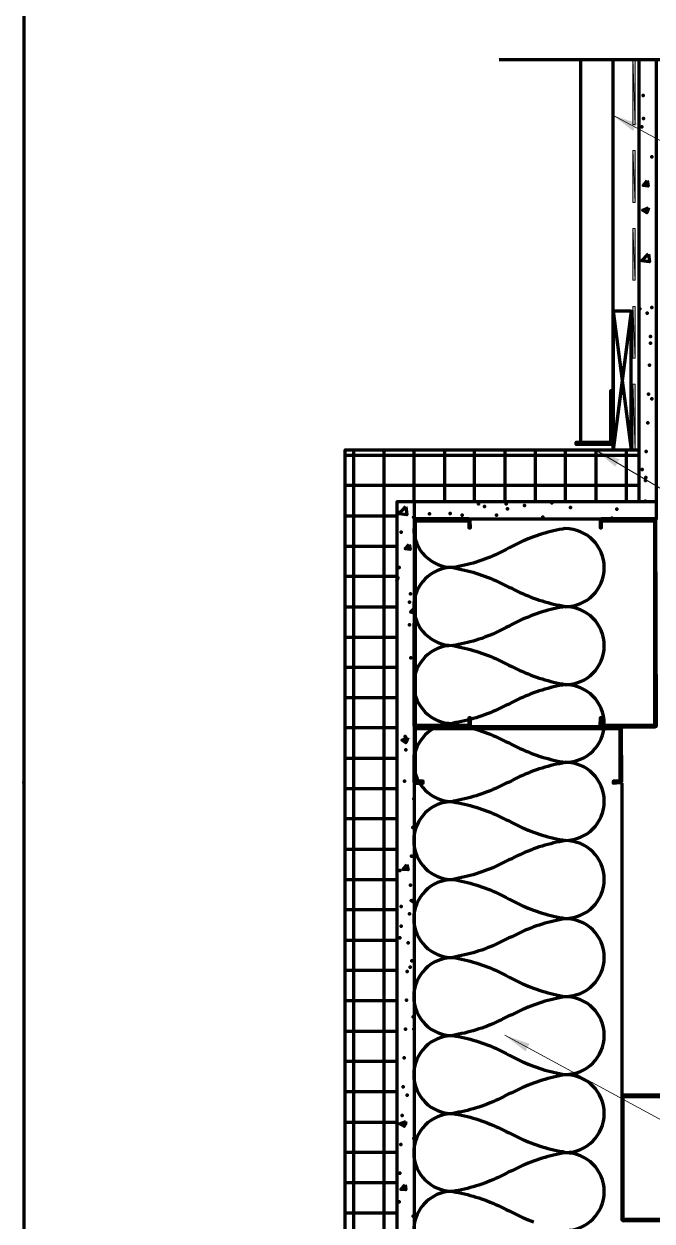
# Model space of a CAD drawing. Extents: x -83.6 to -32.7, y 325.7 to 417.7.
# Drawn here: x -83.61 to -65.46, y 359.05 to 393.61 of the extents above; entities that cross this region are included whole.
import ezdxf

# ---------------------------------------------------------------- set-up
doc = ezdxf.new("R2010")
doc.units = 0
doc.header["$MEASUREMENT"] = 0
doc.layers.add('_notes', color=7, linetype='Continuous')
for name, color, linetype, lineweight in [('Dt-Line 1', 9, 'Continuous', 0), ('Dt-Line 2', 6, 'Continuous', 9), ('Dt-Line 3', 7, 'Continuous', 15), ('Dt-Line 4', 1, 'Continuous', 25), ('Dt-Line 5', 54, 'Continuous', 50), ('Dt-Text', 121, 'Continuous', 20)]:
    doc.layers.add(name, color=color, linetype=linetype, lineweight=lineweight)
doc.styles.get("Standard").update_dxf_attribs({"font": 'Arial.ttf'})
doc.dimstyles.new('1 & 1 Half', dxfattribs={"dimtxt": 0.75, "dimasz": 0.75, "dimexe": 1, "dimexo": 0.375, "dimgap": 0.5, "dimtad": 1, "dimdec": 4, "dimzin": 3, "dimdsep": 46, "dimlunit": 4, "dimtxsty": 'Standard', "dimblk": 'ARCHTICK', "dimcen": 0.09375, "dimdle": 1, "dimclrd": 253, "dimclre": 253, "dimclrt": 256, "dimadec": 0, "dimazin": 0, "dimtfac": 0.6, "dimtdec": 4, "dimtix": 1, "dimtmove": 2, "dimatfit": 0, "dimfxl": 1, "dimfrac": 1, "dimtolj": 1, "dimtzin": 0, "dimlwd": 9, "dimlwe": 9, "dimarcsym": 0})

# ---------------------------------------------------------------- blocks, each defined once
blk = doc.blocks.new('_ArchTick')
at = {"color": 0, "linetype": 'ByBlock', "const_width": 0.15}
blk.add_lwpolyline([(-0.5, -0.5), (0.5, 0.5)], dxfattribs=at)

msp = doc.modelspace()

# ---------------------------------------------------------------- hatches: boundary and pattern name
at = {"layer": 'Dt-Line 2', "linetype": 'Continuous', "lineweight": 0}
for points in [[(-66.011, 390.708), (-65.945, 390.708), (-65.945, 392.575), (-66.011, 392.575)], [(-66.011, 388.455), (-65.945, 388.455), (-65.945, 389.961), (-66.011, 389.961)], [(-66.011, 386.215), (-65.945, 386.215), (-65.945, 387.708), (-66.011, 387.708)], [(-66.011, 383.961), (-65.945, 383.961), (-65.945, 385.455), (-66.011, 385.455)]]:
    msp.add_hatch(color=256, dxfattribs=at).paths.add_polyline_path(points, flags=0)
at = {"layer": 'Dt-Line 2', "linetype": 'Continuous', "lineweight": 70}
msp.add_hatch(color=256, dxfattribs=at).paths.add_polyline_path([(-66.011, 381.348), (-65.945, 381.348), (-65.945, 383.215), (-66.011, 383.215)], flags=0)

# ---------------------------------------------------------------- linework, layer by layer
at = {"layer": '_notes', "linetype": 'Continuous', "lineweight": 211}
msp.add_point((-83.611, 371.708), dxfattribs=at)
at = {"layer": 'Dt-Line 1', "linetype": 'Continuous', "lineweight": 140}
for p, q in [((-66.585, 385.321), (-66.065, 381.321)), ((-66.065, 385.321), (-66.585, 381.321))]:
    msp.add_line(p, q, dxfattribs=at)
at = {"layer": 'Dt-Line 1', "linetype": 'Continuous', "lineweight": 158}
for p, q in [((-74.078, 352.335), (-74.078, 381.321)), ((-73.198, 352.335), (-73.198, 381.321)), ((-72.331, 379.815), (-72.331, 381.321)), ((-71.451, 379.815), (-71.451, 381.321)), ((-70.585, 379.815), (-70.585, 381.321)), ((-69.705, 379.815), (-69.705, 381.321)), ((-68.825, 379.815), (-68.825, 381.321)), ((-67.958, 379.815), (-67.958, 381.321)), ((-67.078, 379.815), (-67.078, 381.321)), ((-66.198, 379.815), (-66.198, 381.321)), ((-74.331, 381.161), (-65.838, 381.161)), ((-74.331, 380.295), (-65.838, 380.295)), ((-74.331, 379.415), (-72.838, 379.415)), ((-74.331, 378.535), (-72.838, 378.535)), ((-74.331, 377.668), (-72.838, 377.668)), ((-74.331, 376.788), (-72.838, 376.788)), ((-74.331, 375.908), (-72.838, 375.908)), ((-74.331, 375.041), (-72.838, 375.041)), ((-74.331, 374.161), (-72.838, 374.161)), ((-74.331, 373.295), (-72.838, 373.295)), ((-74.331, 372.415), (-72.838, 372.415)), ((-74.331, 371.535), (-72.838, 371.535)), ((-74.331, 370.668), (-72.838, 370.668)), ((-74.331, 369.788), (-72.838, 369.788)), ((-74.331, 368.908), (-72.838, 368.908)), ((-74.331, 368.041), (-72.838, 368.041)), ((-74.331, 367.161), (-72.838, 367.161)), ((-74.331, 366.295), (-72.838, 366.295)), ((-74.331, 365.415), (-72.838, 365.415)), ((-74.331, 364.535), (-72.838, 364.535)), ((-74.331, 363.668), (-72.838, 363.668)), ((-74.331, 362.788), (-72.838, 362.788)), ((-74.331, 361.908), (-72.838, 361.908)), ((-74.331, 361.041), (-72.838, 361.041)), ((-74.331, 360.161), (-72.838, 360.161)), ((-74.331, 359.281), (-72.838, 359.281))]:
    msp.add_line(p, q, dxfattribs=at)
for points in [[(-65.718, 391.548), (-65.718, 391.548), (-65.718, 391.548)], [(-65.758, 390.641), (-65.758, 390.641), (-65.758, 390.641)], [(-65.705, 390.881), (-65.705, 390.881), (-65.705, 390.881)], [(-65.465, 389.775), (-65.465, 389.775), (-65.465, 389.775)], [(-65.465, 385.428), (-65.465, 385.428), (-65.465, 385.428)], [(-65.811, 385.388), (-65.811, 385.388), (-65.811, 385.388)], [(-65.598, 385.268), (-65.598, 385.268), (-65.598, 385.268)], [(-65.505, 384.588), (-65.505, 384.588), (-65.505, 384.588)], [(-65.505, 384.401), (-65.505, 384.401), (-65.505, 384.401)], [(-65.531, 383.761), (-65.531, 383.761), (-65.531, 383.761)], [(-65.558, 382.921), (-65.558, 382.921), (-65.558, 382.921)], [(-65.465, 382.788), (-65.465, 382.788), (-65.465, 382.788)], [(-65.585, 382.095), (-65.585, 382.095), (-65.585, 382.095)], [(-65.625, 381.268), (-65.625, 381.268), (-65.625, 381.268)], [(-65.745, 380.748), (-65.745, 380.748), (-65.745, 380.748)], [(-65.651, 380.428), (-65.651, 380.428), (-65.651, 380.428)], [(-65.638, 380.521), (-65.638, 380.521), (-65.638, 380.521)], [(-70.478, 379.761), (-70.478, 379.761), (-70.478, 379.761)], [(-70.305, 379.681), (-70.305, 379.681), (-70.305, 379.681)], [(-69.678, 379.761), (-69.678, 379.761), (-69.678, 379.761)], [(-69.638, 379.615), (-69.638, 379.615), (-69.638, 379.615)], [(-69.145, 379.708), (-69.145, 379.708), (-69.145, 379.708)], [(-68.358, 379.788), (-68.358, 379.788), (-68.358, 379.788)], [(-67.811, 379.655), (-67.811, 379.655), (-67.811, 379.655)], [(-66.478, 379.601), (-66.478, 379.601), (-66.478, 379.601)], [(-65.651, 379.815), (-65.651, 379.841), (-65.678, 379.815)], [(-72.811, 379.535), (-72.811, 379.535), (-72.811, 379.535)], [(-72.331, 379.361), (-72.358, 379.375), (-72.331, 379.388)], [(-71.891, 379.468), (-71.891, 379.468), (-71.891, 379.468)], [(-71.291, 379.481), (-71.291, 379.481), (-71.291, 379.481)], [(-70.945, 379.428), (-70.945, 379.428), (-70.945, 379.428)], [(-69.958, 379.428), (-69.958, 379.428), (-69.958, 379.428)], [(-68.611, 379.375), (-68.611, 379.375), (-68.611, 379.375)], [(-66.625, 379.348), (-66.625, 379.348), (-66.625, 379.348)], [(-72.705, 378.935), (-72.705, 378.935), (-72.705, 378.935)], [(-72.771, 377.921), (-72.771, 377.921), (-72.771, 377.921)], [(-72.838, 377.521), (-72.798, 377.628), (-72.838, 377.615)], [(-72.438, 377.161), (-72.438, 377.161), (-72.438, 377.161)], [(-72.465, 376.921), (-72.465, 376.921), (-72.465, 376.921)], [(-72.331, 376.601), (-72.438, 376.628), (-72.331, 376.735)], [(-72.465, 376.268), (-72.465, 376.268), (-72.465, 376.268)], [(-72.425, 375.308), (-72.425, 375.308), (-72.425, 375.308)], [(-71.219, 373.405), (-71.133, 373.391), (-71.048, 373.375), (-70.964, 373.357), (-70.88, 373.338), (-70.796, 373.318), (-70.712, 373.296), (-70.629, 373.273), (-70.547, 373.248), (-70.464, 373.222), (-70.383, 373.195), (-70.301, 373.166), (-70.221, 373.136), (-70.141, 373.104), (-70.061, 373.071), (-69.982, 373.036), (-69.903, 373), (-69.826, 372.963), (-69.748, 372.924), (-69.672, 372.884), (-69.587, 372.853), (-69.511, 372.812), (-69.435, 372.772), (-69.357, 372.733), (-69.279, 372.696), (-69.201, 372.66), (-69.122, 372.625), (-69.042, 372.592), (-68.962, 372.56), (-68.881, 372.53), (-68.8, 372.501), (-68.719, 372.474), (-68.636, 372.447), (-68.554, 372.423), (-68.471, 372.4), (-68.387, 372.378), (-68.303, 372.357), (-68.219, 372.339), (-68.135, 372.321), (-68.05, 372.305), (-67.964, 372.285), (-68.05, 372.271), (-68.135, 372.255), (-68.219, 372.237), (-68.303, 372.218), (-68.387, 372.198), (-68.471, 372.176), (-68.554, 372.153), (-68.636, 372.128), (-68.719, 372.102), (-68.8, 372.075), (-68.881, 372.046), (-68.962, 372.015), (-69.042, 371.984), (-69.122, 371.95), (-69.201, 371.916), (-69.279, 371.88), (-69.357, 371.843), (-69.435, 371.804), (-69.511, 371.764), (-69.587, 371.723), (-69.671, 371.692), (-69.748, 371.652), (-69.825, 371.613), (-69.903, 371.576), (-69.981, 371.54), (-70.061, 371.505), (-70.14, 371.472), (-70.22, 371.44), (-70.301, 371.41), (-70.382, 371.381), (-70.464, 371.354), (-70.546, 371.327), (-70.629, 371.303), (-70.712, 371.28), (-70.795, 371.258), (-70.879, 371.237), (-70.963, 371.219), (-71.048, 371.201), (-71.133, 371.185), (-71.218, 371.171)], [(-72.598, 373.041), (-72.598, 373.041), (-72.598, 373.041)], [(-72.571, 372.655), (-72.571, 372.655), (-72.571, 372.655)], [(-72.611, 371.748), (-72.611, 371.748), (-72.611, 371.748)], [(-72.345, 371.241), (-72.345, 371.241), (-72.345, 371.241)], [(-72.371, 370.415), (-72.371, 370.415), (-72.371, 370.415)], [(-72.411, 369.588), (-72.411, 369.588), (-72.411, 369.588)], [(-72.745, 369.175), (-72.745, 369.175), (-72.745, 369.175)], [(-72.438, 368.748), (-72.438, 368.748), (-72.438, 368.748)], [(-72.331, 368.241), (-72.425, 368.308), (-72.331, 368.335)], [(-72.705, 368.135), (-72.705, 368.135), (-72.705, 368.135)], [(-72.465, 367.921), (-72.465, 367.921), (-72.465, 367.921)], [(-72.705, 367.561), (-72.705, 367.561), (-72.705, 367.561)], [(-72.331, 367.761), (-72.331, 367.761), (-72.331, 367.761)], [(-72.745, 367.228), (-72.745, 367.228), (-72.745, 367.228)], [(-72.505, 367.081), (-72.505, 367.081), (-72.505, 367.081)], [(-72.398, 366.561), (-72.398, 366.561), (-72.398, 366.561)], [(-72.531, 366.255), (-72.531, 366.255), (-72.531, 366.255)], [(-72.451, 366.375), (-72.451, 366.375), (-72.451, 366.375)], [(-72.558, 365.428), (-72.558, 365.428), (-72.558, 365.428)], [(-72.358, 364.948), (-72.358, 364.948), (-72.358, 364.948)], [(-72.585, 364.588), (-72.585, 364.588), (-72.585, 364.588)], [(-72.345, 364.588), (-72.345, 364.588), (-72.345, 364.588)], [(-72.625, 363.761), (-72.625, 363.761), (-72.625, 363.761)], [(-72.651, 362.921), (-72.651, 362.921), (-72.651, 362.921)], [(-72.531, 362.681), (-72.531, 362.681), (-72.531, 362.681)], [(-72.678, 362.095), (-72.678, 362.095), (-72.678, 362.095)], [(-72.585, 361.855), (-72.585, 361.855), (-72.585, 361.855)], [(-72.718, 361.255), (-72.718, 361.255), (-72.718, 361.255)], [(-72.345, 361.428), (-72.345, 361.428), (-72.345, 361.428)], [(-72.745, 360.428), (-72.745, 360.428), (-72.745, 360.428)], [(-72.771, 359.601), (-72.771, 359.601), (-72.771, 359.601)], [(-72.358, 359.188), (-72.358, 359.188), (-72.358, 359.188)]]:
    msp.add_lwpolyline(points, dxfattribs=at)
for points in [[(-65.598, 389.095), (-65.571, 388.935), (-65.718, 388.948)], [(-65.558, 388.308), (-65.611, 388.161), (-65.731, 388.241)], [(-65.558, 386.975), (-65.531, 386.748), (-65.758, 386.775)], [(-72.571, 379.681), (-72.545, 379.441), (-72.771, 379.468)], [(-72.478, 378.588), (-72.451, 378.441), (-72.598, 378.455)], [(-72.518, 373.001), (-72.571, 372.855), (-72.691, 372.935)], [(-72.545, 369.348), (-72.505, 369.188), (-72.665, 369.201)], [(-72.571, 361.921), (-72.625, 361.775), (-72.758, 361.855)], [(-72.598, 360.095), (-72.571, 359.948), (-72.718, 359.961)]]:
    msp.add_lwpolyline(points, close=True, dxfattribs=at)
for points in [[(-72.345, 379.048, 0.414214), (-71.218, 377.921, 0.414213), (-72.345, 376.795, 0.414214), (-71.218, 375.668, 0.414213), (-72.345, 374.541, 0.414213), (-71.218, 373.415, 0.414213), (-72.345, 372.288, 0.414213), (-71.218, 371.161, 0.414213), (-72.345, 370.035, 0.414213), (-71.218, 368.908, 0.414213), (-72.345, 367.781, 0.414213), (-71.218, 366.655, 0.414213), (-72.345, 365.528, 0.414212), (-71.218, 364.401, 0.414213), (-72.345, 363.275, 0.414212), (-71.218, 362.148, 0.414213), (-72.345, 361.021, 0.414212), (-71.218, 359.908, 0.344534), (-72.311, 359.053, 0.344529), (-71.745, 357.786)], [(-71.219, 371.152), (-71.133, 371.137), (-71.048, 371.121), (-70.964, 371.104), (-70.88, 371.085), (-70.796, 371.065), (-70.712, 371.043), (-70.629, 371.02), (-70.547, 370.995), (-70.464, 370.969), (-70.383, 370.941), (-70.301, 370.913), (-70.221, 370.882), (-70.141, 370.85), (-70.061, 370.817), (-69.982, 370.783), (-69.903, 370.747), (-69.826, 370.71), (-69.748, 370.671), (-69.672, 370.631), (-69.587, 370.6), (-69.511, 370.559), (-69.435, 370.518), (-69.357, 370.48), (-69.279, 370.442), (-69.201, 370.407), (-69.122, 370.372), (-69.042, 370.339), (-68.962, 370.307), (-68.881, 370.277), (-68.8, 370.248), (-68.719, 370.22), (-68.636, 370.194), (-68.554, 370.169), (-68.471, 370.146), (-68.387, 370.124), (-68.303, 370.104), (-68.219, 370.085), (-68.135, 370.068), (-68.05, 370.052), (-67.965, 370.041, 0.414213), (-66.838, 371.168, 0.414213), (-67.965, 372.295, 0.414213), (-66.838, 373.408, 0.414212), (-67.965, 374.535, 0.414213), (-66.838, 375.661, 0.414213), (-67.965, 376.788, 0.414213), (-66.838, 377.915, 0.414213), (-67.965, 379.041), (-68.05, 379.031), (-68.135, 379.015), (-68.219, 378.997), (-68.303, 378.978), (-68.387, 378.958), (-68.471, 378.936), (-68.554, 378.913), (-68.636, 378.888), (-68.719, 378.862), (-68.8, 378.835), (-68.881, 378.806), (-68.962, 378.775), (-69.042, 378.744), (-69.122, 378.71), (-69.201, 378.676), (-69.279, 378.64), (-69.357, 378.603), (-69.435, 378.564), (-69.511, 378.524), (-69.587, 378.483), (-69.671, 378.439), (-69.748, 378.398), (-69.825, 378.36), (-69.903, 378.322), (-69.981, 378.287), (-70.061, 378.252), (-70.14, 378.219), (-70.22, 378.187), (-70.301, 378.157), (-70.382, 378.128), (-70.464, 378.1), (-70.546, 378.074), (-70.629, 378.049), (-70.712, 378.026), (-70.795, 378.004), (-70.879, 377.984), (-70.963, 377.965), (-71.048, 377.948), (-71.133, 377.932), (-71.218, 377.917), (-71.133, 377.897), (-71.048, 377.881), (-70.964, 377.864), (-70.88, 377.845), (-70.796, 377.825), (-70.712, 377.803), (-70.629, 377.78), (-70.547, 377.755), (-70.464, 377.729), (-70.383, 377.701), (-70.301, 377.673), (-70.221, 377.642), (-70.141, 377.61), (-70.061, 377.577), (-69.982, 377.543), (-69.903, 377.507), (-69.826, 377.47), (-69.748, 377.431), (-69.672, 377.391), (-69.596, 377.349), (-69.511, 377.319), (-69.435, 377.278), (-69.357, 377.24), (-69.279, 377.202), (-69.201, 377.167), (-69.122, 377.132), (-69.042, 377.099), (-68.962, 377.067), (-68.881, 377.037), (-68.8, 377.008), (-68.719, 376.98), (-68.636, 376.954), (-68.554, 376.929), (-68.471, 376.906), (-68.387, 376.884), (-68.303, 376.864), (-68.219, 376.845), (-68.135, 376.828), (-68.05, 376.812), (-67.964, 376.797), (-68.05, 376.777), (-68.135, 376.761), (-68.219, 376.744), (-68.303, 376.725), (-68.387, 376.705), (-68.471, 376.683), (-68.554, 376.66), (-68.636, 376.635), (-68.719, 376.609), (-68.8, 376.581), (-68.881, 376.552), (-68.962, 376.522), (-69.042, 376.49), (-69.122, 376.457), (-69.201, 376.423), (-69.279, 376.387), (-69.357, 376.349), (-69.435, 376.311), (-69.511, 376.271), (-69.587, 376.229), (-69.671, 376.185), (-69.748, 376.145), (-69.825, 376.106), (-69.903, 376.069), (-69.981, 376.033), (-70.061, 375.999), (-70.14, 375.965), (-70.22, 375.934), (-70.301, 375.903), (-70.382, 375.874), (-70.464, 375.847), (-70.546, 375.821), (-70.629, 375.796), (-70.712, 375.773), (-70.795, 375.751), (-70.879, 375.731), (-70.963, 375.712), (-71.048, 375.694), (-71.133, 375.679), (-71.218, 375.664), (-71.133, 375.644), (-71.048, 375.628), (-70.964, 375.611), (-70.88, 375.592), (-70.796, 375.571), (-70.712, 375.55), (-70.629, 375.526), (-70.547, 375.502), (-70.464, 375.476), (-70.383, 375.448), (-70.301, 375.419), (-70.221, 375.389), (-70.141, 375.357), (-70.061, 375.324), (-69.982, 375.289), (-69.903, 375.254), (-69.826, 375.216), (-69.748, 375.178), (-69.672, 375.137), (-69.596, 375.096), (-69.511, 375.065), (-69.435, 375.025), (-69.357, 374.986), (-69.279, 374.949), (-69.201, 374.913), (-69.122, 374.879), (-69.042, 374.845), (-68.962, 374.814), (-68.881, 374.783), (-68.8, 374.754), (-68.719, 374.727), (-68.636, 374.701), (-68.554, 374.676), (-68.471, 374.653), (-68.387, 374.631), (-68.303, 374.611), (-68.219, 374.592), (-68.135, 374.574), (-68.05, 374.559), (-67.964, 374.544), (-68.05, 374.524), (-68.135, 374.508), (-68.219, 374.491), (-68.303, 374.472), (-68.387, 374.451), (-68.471, 374.43), (-68.554, 374.406), (-68.636, 374.382), (-68.719, 374.356), (-68.8, 374.328), (-68.881, 374.299), (-68.962, 374.269), (-69.042, 374.237), (-69.122, 374.204), (-69.201, 374.169), (-69.279, 374.133), (-69.357, 374.096), (-69.435, 374.057), (-69.511, 374.017), (-69.587, 373.976), (-69.671, 373.945), (-69.748, 373.905), (-69.825, 373.866), (-69.903, 373.829), (-69.981, 373.793), (-70.061, 373.759), (-70.14, 373.725), (-70.22, 373.694), (-70.301, 373.663), (-70.382, 373.634), (-70.464, 373.607), (-70.546, 373.581), (-70.629, 373.556), (-70.712, 373.533), (-70.795, 373.511), (-70.879, 373.491), (-70.963, 373.472), (-71.048, 373.454), (-71.133, 373.439), (-71.218, 373.424)], [(-67.965, 358.775, 0.414212), (-66.838, 359.901, 0.414212), (-67.964, 361.018), (-68.05, 361.004), (-68.135, 360.988), (-68.219, 360.971), (-68.303, 360.952), (-68.387, 360.931), (-68.471, 360.91), (-68.554, 360.886), (-68.636, 360.862), (-68.719, 360.836), (-68.8, 360.808), (-68.881, 360.779), (-68.962, 360.749), (-69.042, 360.717), (-69.122, 360.684), (-69.201, 360.649), (-69.279, 360.613), (-69.357, 360.576), (-69.435, 360.537), (-69.511, 360.497), (-69.595, 360.467), (-69.671, 360.425), (-69.748, 360.385), (-69.825, 360.346), (-69.903, 360.309), (-69.981, 360.273), (-70.061, 360.239), (-70.14, 360.205), (-70.22, 360.174), (-70.301, 360.143), (-70.382, 360.114), (-70.464, 360.087), (-70.546, 360.061), (-70.629, 360.036), (-70.712, 360.013), (-70.795, 359.991), (-70.879, 359.971), (-70.963, 359.952), (-71.048, 359.934), (-71.133, 359.919), (-71.219, 359.898), (-71.133, 359.884), (-71.048, 359.868), (-70.964, 359.851), (-70.88, 359.832), (-70.796, 359.811), (-70.712, 359.79), (-70.629, 359.766), (-70.547, 359.742), (-70.464, 359.716), (-70.383, 359.688), (-70.301, 359.659), (-70.221, 359.629), (-70.141, 359.597), (-70.061, 359.564), (-69.982, 359.529), (-69.903, 359.494), (-69.826, 359.456), (-69.748, 359.418), (-69.672, 359.377), (-69.587, 359.347), (-69.511, 359.305), (-69.435, 359.265), (-69.357, 359.226), (-69.279, 359.189), (-69.201, 359.153), (-69.122, 359.119), (-69.042, 359.085), (-68.962, 359.054), (-68.881, 359.023)]]:
    msp.add_lwpolyline(points, format="xyb", dxfattribs=at)
for points in [[(-66.838, 368.915, 0.414213), (-67.964, 370.032), (-68.05, 370.017), (-68.135, 370.001), (-68.219, 369.984), (-68.303, 369.965), (-68.387, 369.945), (-68.471, 369.923), (-68.554, 369.9), (-68.636, 369.875), (-68.719, 369.849), (-68.8, 369.821), (-68.881, 369.792), (-68.962, 369.762), (-69.042, 369.73), (-69.122, 369.697), (-69.201, 369.663), (-69.279, 369.627), (-69.357, 369.589), (-69.435, 369.551), (-69.511, 369.511), (-69.595, 369.48), (-69.671, 369.439), (-69.748, 369.398), (-69.825, 369.36), (-69.903, 369.322), (-69.981, 369.287), (-70.061, 369.252), (-70.14, 369.219), (-70.22, 369.187), (-70.301, 369.157), (-70.382, 369.128), (-70.464, 369.1), (-70.546, 369.074), (-70.629, 369.049), (-70.712, 369.026), (-70.795, 369.004), (-70.879, 368.984), (-70.963, 368.965), (-71.048, 368.948), (-71.133, 368.932), (-71.219, 368.912), (-71.133, 368.897), (-71.048, 368.881), (-70.964, 368.864), (-70.88, 368.845), (-70.796, 368.825), (-70.712, 368.803), (-70.629, 368.78), (-70.547, 368.755), (-70.464, 368.729), (-70.383, 368.701), (-70.301, 368.673), (-70.221, 368.642), (-70.141, 368.61), (-70.061, 368.577), (-69.982, 368.543), (-69.903, 368.507), (-69.826, 368.47), (-69.748, 368.431), (-69.672, 368.391), (-69.587, 368.347), (-69.511, 368.305), (-69.435, 368.265), (-69.357, 368.226), (-69.279, 368.189), (-69.201, 368.153), (-69.122, 368.119), (-69.042, 368.085), (-68.962, 368.054), (-68.881, 368.023), (-68.8, 367.994), (-68.719, 367.967), (-68.636, 367.941), (-68.554, 367.916), (-68.471, 367.893), (-68.387, 367.871), (-68.303, 367.851), (-68.219, 367.832), (-68.135, 367.814), (-68.05, 367.799), (-67.965, 367.788, 0.414213)], [(-66.838, 366.661, 0.414213), (-67.964, 367.778), (-68.05, 367.764), (-68.135, 367.748), (-68.219, 367.731), (-68.303, 367.712), (-68.387, 367.691), (-68.471, 367.67), (-68.554, 367.646), (-68.636, 367.622), (-68.719, 367.596), (-68.8, 367.568), (-68.881, 367.539), (-68.962, 367.509), (-69.042, 367.477), (-69.122, 367.444), (-69.201, 367.409), (-69.279, 367.373), (-69.357, 367.336), (-69.435, 367.297), (-69.511, 367.257), (-69.595, 367.227), (-69.671, 367.185), (-69.748, 367.145), (-69.825, 367.106), (-69.903, 367.069), (-69.981, 367.033), (-70.061, 366.999), (-70.14, 366.965), (-70.22, 366.934), (-70.301, 366.903), (-70.382, 366.874), (-70.464, 366.847), (-70.546, 366.821), (-70.629, 366.796), (-70.712, 366.773), (-70.795, 366.751), (-70.879, 366.731), (-70.963, 366.712), (-71.048, 366.694), (-71.133, 366.679), (-71.219, 366.658), (-71.133, 366.644), (-71.048, 366.628), (-70.964, 366.611), (-70.88, 366.592), (-70.796, 366.571), (-70.712, 366.55), (-70.629, 366.526), (-70.547, 366.502), (-70.464, 366.476), (-70.383, 366.448), (-70.301, 366.419), (-70.221, 366.389), (-70.141, 366.357), (-70.061, 366.324), (-69.982, 366.289), (-69.903, 366.254), (-69.826, 366.216), (-69.748, 366.178), (-69.672, 366.137), (-69.587, 366.093), (-69.511, 366.052), (-69.435, 366.012), (-69.357, 365.973), (-69.279, 365.936), (-69.201, 365.9), (-69.122, 365.865), (-69.042, 365.832), (-68.962, 365.8), (-68.881, 365.77), (-68.8, 365.741), (-68.719, 365.714), (-68.636, 365.687), (-68.554, 365.663), (-68.471, 365.64), (-68.387, 365.618), (-68.303, 365.597), (-68.219, 365.579), (-68.135, 365.561), (-68.05, 365.545), (-67.965, 365.535, 0.414213)], [(-66.838, 364.408, 0.414212), (-67.964, 365.525), (-68.05, 365.511), (-68.135, 365.495), (-68.219, 365.477), (-68.303, 365.458), (-68.387, 365.438), (-68.471, 365.416), (-68.554, 365.393), (-68.636, 365.368), (-68.719, 365.342), (-68.8, 365.315), (-68.881, 365.286), (-68.962, 365.255), (-69.042, 365.224), (-69.122, 365.19), (-69.201, 365.156), (-69.279, 365.12), (-69.357, 365.083), (-69.435, 365.044), (-69.511, 365.004), (-69.595, 364.973), (-69.671, 364.932), (-69.748, 364.892), (-69.825, 364.853), (-69.903, 364.816), (-69.981, 364.78), (-70.061, 364.745), (-70.14, 364.712), (-70.22, 364.68), (-70.301, 364.65), (-70.382, 364.621), (-70.464, 364.594), (-70.546, 364.567), (-70.629, 364.543), (-70.712, 364.52), (-70.795, 364.498), (-70.879, 364.477), (-70.963, 364.459), (-71.048, 364.441), (-71.133, 364.425), (-71.219, 364.405), (-71.133, 364.391), (-71.048, 364.375), (-70.964, 364.357), (-70.88, 364.338), (-70.796, 364.318), (-70.712, 364.296), (-70.629, 364.273), (-70.547, 364.248), (-70.464, 364.222), (-70.383, 364.195), (-70.301, 364.166), (-70.221, 364.136), (-70.141, 364.104), (-70.061, 364.071), (-69.982, 364.036), (-69.903, 364), (-69.826, 363.963), (-69.748, 363.924), (-69.672, 363.884), (-69.587, 363.84), (-69.511, 363.799), (-69.435, 363.758), (-69.357, 363.72), (-69.279, 363.682), (-69.201, 363.647), (-69.122, 363.612), (-69.042, 363.579), (-68.962, 363.547), (-68.881, 363.517), (-68.8, 363.488), (-68.719, 363.46), (-68.636, 363.434), (-68.554, 363.409), (-68.471, 363.386), (-68.387, 363.364), (-68.303, 363.344), (-68.219, 363.325), (-68.135, 363.308), (-68.05, 363.292), (-67.965, 363.281, 0.414213)], [(-66.838, 362.155, 0.414212), (-67.964, 363.272), (-68.05, 363.257), (-68.135, 363.241), (-68.219, 363.224), (-68.303, 363.205), (-68.387, 363.185), (-68.471, 363.163), (-68.554, 363.14), (-68.636, 363.115), (-68.719, 363.089), (-68.8, 363.061), (-68.881, 363.032), (-68.962, 363.002), (-69.042, 362.97), (-69.122, 362.937), (-69.201, 362.903), (-69.279, 362.867), (-69.357, 362.829), (-69.435, 362.791), (-69.511, 362.751), (-69.595, 362.72), (-69.671, 362.679), (-69.748, 362.638), (-69.825, 362.6), (-69.903, 362.562), (-69.981, 362.527), (-70.061, 362.492), (-70.14, 362.459), (-70.22, 362.427), (-70.301, 362.397), (-70.382, 362.368), (-70.464, 362.34), (-70.546, 362.314), (-70.629, 362.289), (-70.712, 362.266), (-70.795, 362.244), (-70.879, 362.224), (-70.963, 362.205), (-71.048, 362.188), (-71.133, 362.172), (-71.219, 362.152), (-71.133, 362.137), (-71.048, 362.121), (-70.964, 362.104), (-70.88, 362.085), (-70.796, 362.065), (-70.712, 362.043), (-70.629, 362.02), (-70.547, 361.995), (-70.464, 361.969), (-70.383, 361.941), (-70.301, 361.913), (-70.221, 361.882), (-70.141, 361.85), (-70.061, 361.817), (-69.982, 361.783), (-69.903, 361.747), (-69.826, 361.71), (-69.748, 361.671), (-69.672, 361.631), (-69.587, 361.6), (-69.511, 361.559), (-69.435, 361.518), (-69.357, 361.48), (-69.279, 361.442), (-69.201, 361.407), (-69.122, 361.372), (-69.042, 361.339), (-68.962, 361.307), (-68.881, 361.277), (-68.8, 361.248), (-68.719, 361.22), (-68.636, 361.194), (-68.554, 361.169), (-68.471, 361.146), (-68.387, 361.124), (-68.303, 361.104), (-68.219, 361.085), (-68.135, 361.068), (-68.05, 361.052), (-67.965, 361.028, 0.414213)]]:
    msp.add_lwpolyline(points, format="xyb", close=True, dxfattribs=at)
for p in [(-65.718, 391.548), (-65.758, 390.641), (-65.705, 390.881), (-65.465, 389.775), (-65.465, 385.428), (-65.811, 385.388), (-65.598, 385.268), (-65.505, 384.588), (-65.505, 384.401), (-65.531, 383.761), (-65.558, 382.921), (-65.465, 382.788), (-65.585, 382.095), (-65.625, 381.268), (-65.745, 380.748), (-65.651, 380.428), (-65.638, 380.521), (-70.478, 379.761), (-70.305, 379.681), (-69.678, 379.761), (-69.638, 379.615), (-69.145, 379.708), (-68.358, 379.788), (-67.811, 379.655), (-66.478, 379.601), (-72.811, 379.535), (-71.891, 379.468), (-71.291, 379.481), (-70.945, 379.428), (-69.958, 379.428), (-68.611, 379.375), (-66.625, 379.348), (-72.705, 378.935), (-72.771, 377.921), (-72.438, 377.161), (-72.465, 376.921), (-72.465, 376.268), (-72.425, 375.308), (-72.598, 373.041), (-72.571, 372.655), (-72.611, 371.748), (-72.345, 371.241), (-72.371, 370.415), (-72.411, 369.588), (-72.745, 369.175), (-72.438, 368.748), (-72.705, 368.135), (-72.465, 367.921), (-72.705, 367.561), (-72.331, 367.761), (-72.745, 367.228), (-72.505, 367.081), (-72.398, 366.561), (-72.531, 366.255), (-72.451, 366.375), (-72.558, 365.428), (-72.358, 364.948), (-72.585, 364.588), (-72.345, 364.588), (-72.625, 363.761), (-72.651, 362.921), (-72.531, 362.681), (-72.678, 362.095), (-72.585, 361.855), (-72.718, 361.255), (-72.345, 361.428), (-72.745, 360.428), (-72.771, 359.601), (-72.358, 359.188)]:
    msp.add_point(p, dxfattribs=at)
at = {"layer": 'Dt-Line 2', "linetype": 'Continuous', "lineweight": 0}
for points in [[(-66.011, 390.708), (-65.945, 390.708), (-65.945, 392.575), (-66.011, 392.575)], [(-66.011, 388.455), (-65.945, 388.455), (-66.011, 389.961), (-65.945, 389.961), (-65.945, 388.455), (-66.011, 389.961)], [(-66.011, 386.215), (-65.945, 386.215), (-66.011, 387.708), (-65.945, 387.708), (-65.945, 386.215), (-66.011, 387.708)], [(-66.011, 383.961), (-65.945, 383.961), (-66.011, 385.455), (-65.945, 385.455), (-65.945, 383.961), (-66.011, 385.455)], [(-66.011, 381.348), (-65.945, 381.348), (-66.011, 383.215), (-65.945, 383.215), (-65.945, 381.348), (-66.011, 383.215)]]:
    msp.add_lwpolyline(points, close=True, dxfattribs=at)
msp.add_lwpolyline([(-65.945, 392.575), (-66.011, 392.575), (-65.945, 390.708), (-66.011, 392.575)], dxfattribs=at)
at = {"layer": 'Dt-Line 3', "linetype": 'Continuous', "lineweight": 211}
for p, q in [((-67.518, 381.535), (-67.518, 392.575)), ((-65.838, 392.575), (-65.838, 379.815)), ((-72.331, 379.815), (-72.331, 352.335))]:
    msp.add_line(p, q, dxfattribs=at)
at = {"layer": 'Dt-Line 3', "linetype": 'Continuous', "lineweight": 158}
msp.add_line((-66.331, 371.695), (-66.331, 362.241), dxfattribs=at)
at = {"layer": 'Dt-Line 3', "linetype": 'Continuous', "lineweight": 211}
for points in [[(-72.331, 379.321), (-65.331, 379.321), (-65.331, 392.575)], [(-66.585, 381.321), (-66.065, 381.321), (-66.065, 385.321), (-66.585, 385.321), (-66.585, 381.321), (-66.585, 392.575)], [(-65.331, 379.815), (-72.838, 379.815), (-72.838, 352.335)]]:
    msp.add_lwpolyline(points, dxfattribs=at)
at = {"layer": 'Dt-Line 3', "linetype": 'Continuous', "lineweight": 70}
msp.add_lwpolyline([(-66.651, 381.535), (-66.651, 383.028), (-66.585, 383.028), (-66.585, 381.468), (-67.651, 381.468), (-67.651, 381.535)], close=True, dxfattribs=at)
at = {"layer": 'Dt-Line 3', "linetype": 'Continuous', "lineweight": 140}
msp.add_lwpolyline([(-74.331, 352.335), (-74.331, 381.321), (-65.838, 381.321)], dxfattribs=at)
at = {"layer": 'Dt-Line 3', "linetype": 'Continuous', "lineweight": 211}
for points in [[(-70.705, 373.361), (-70.705, 373.575), (-70.758, 373.575), (-70.758, 373.361), (-72.291, 373.361), (-72.291, 379.268), (-70.758, 379.268), (-70.758, 379.068), (-70.705, 379.068), (-70.718, 379.275, 0.414227), (-70.758, 379.321), (-72.298, 379.321, 0.414154), (-72.331, 379.268), (-72.345, 373.368, 0.414224), (-72.291, 373.321), (-70.765, 373.321, 0.414227)], [(-66.918, 373.321), (-65.391, 373.321, 0.414224), (-65.331, 373.361), (-65.345, 379.275, 0.414224), (-65.385, 379.321), (-66.925, 379.321, 0.414154), (-66.958, 379.268), (-66.958, 379.068), (-66.918, 379.068), (-66.918, 379.268), (-65.385, 379.268), (-65.385, 373.361), (-66.918, 373.361), (-66.918, 373.575), (-66.958, 373.575), (-66.971, 373.368, 0.414224)], [(-72.291, 371.695), (-72.078, 371.695), (-72.078, 371.748), (-72.291, 371.748), (-72.291, 373.268), (-66.385, 373.268), (-66.385, 371.748), (-66.585, 371.748), (-66.585, 371.695), (-66.391, 371.708, 0.414211), (-66.331, 371.748), (-66.345, 373.275, 0.414161), (-66.385, 373.321), (-72.298, 373.321, 0.414185), (-72.331, 373.268), (-72.345, 371.755, 0.414211)], [(-65.011, 359.095), (-65.011, 359.308), (-65.038, 359.308), (-65.038, 359.095), (-66.291, 359.095), (-66.291, 362.641), (-65.038, 362.641), (-65.038, 362.428), (-65.011, 362.428), (-65.011, 362.648, 0.414237), (-65.038, 362.681), (-66.298, 362.681, 0.414255), (-66.331, 362.641), (-66.331, 359.101, 0.414182), (-66.291, 359.055), (-65.045, 359.068, 0.414164)]]:
    msp.add_lwpolyline(points, format="xyb", close=True, dxfattribs=at)
at = {"layer": 'Dt-Line 4', "linetype": 'Continuous', "lineweight": 211}
msp.add_lwpolyline([(-51.838, 392.575), (-59.171, 392.575), (-59.411, 393.255), (-59.918, 391.881), (-60.171, 392.575), (-69.878, 392.575)], dxfattribs=at)
at = {"layer": 'Dt-Line 5', "linetype": 'Continuous', "lineweight": 211}
msp.add_lwpolyline([(-83.611, 417.735), (-83.611, 325.681)], dxfattribs=at)

# ---------------------------------------------------------------- leaders
at = {"layer": 'Dt-Text'}
for points in [[(-66.611, 390.988), (-51.331, 382.775), (-49.358, 382.775)], [(-67.105, 381.321), (-51.331, 371.975), (-49.358, 371.975)], [(-69.718, 364.415), (-51.331, 354.468), (-49.358, 354.468)]]:
    msp.add_leader(points, dimstyle='1 & 1 Half', override={"dimgap": 0.5, "dimtad": 0}, dxfattribs=at)

doc.saveas('drawing.dxf')
